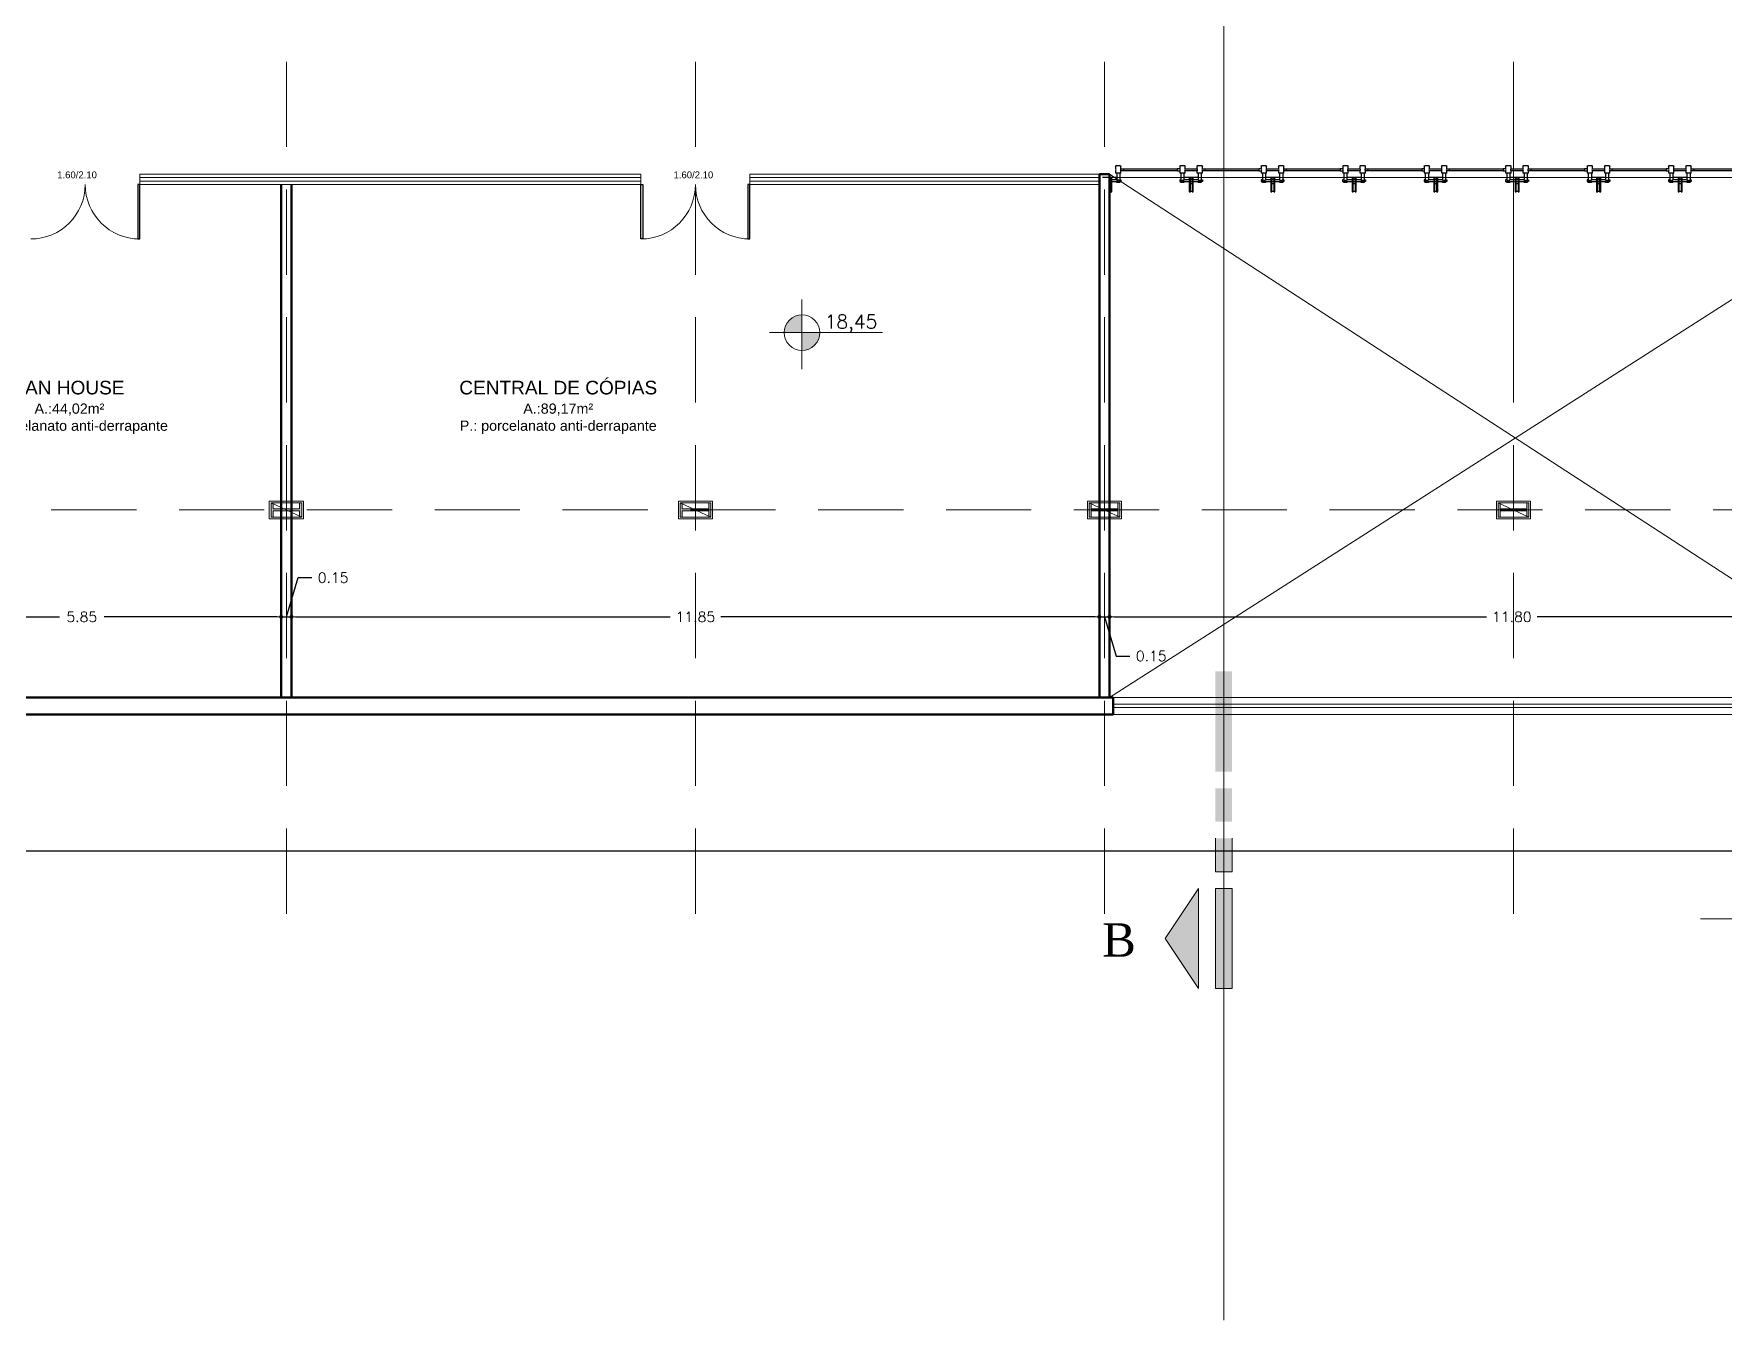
# Model space of a CAD drawing. Header units: millimetres. Extents: x 873 to 1072, y 159 to 369.
# Drawn here: x 923.58 to 948.37, y 158.56 to 177.44 of the extents above; entities that cross this region are included whole.
import ezdxf

# ---------------------------------------------------------------- set-up
doc = ezdxf.new("R2010")
doc.units = ezdxf.units.MM
doc.header["$LTSCALE"] = 10
doc.header["$PDMODE"] = 34
for name, pattern in [('ACAD_ISO03W100', [30, 12, -18]), ('BORDERX2', [3.5, 1, -0.5, 1, -0.5, 0, -0.5]), ('DASHED2', [0.375, 0.25, -0.125])]:
    doc.linetypes.add(name, pattern=pattern)
doc.layers.get('0').update_dxf_attribs({"color": 90})
for name, color, linetype, lineweight in [('cinza 03', 252, 'Continuous', 13), ('COTA', 90, 'Continuous', 9), ('linha estutura', 252, 'Continuous', 13), ('PAREDES 2', 50, 'Continuous', 50), ('Pilares', 16, 'Continuous', 20), ('pn 02', 16, 'Continuous', 20), ('PN-01', 90, 'Continuous', 13), ('PN-03', 180, 'Continuous', 30)]:
    doc.layers.add(name, color=color, linetype=linetype, lineweight=lineweight)
doc.layers.add('EJE', color=5, linetype='ACAD_ISO03W100')
doc.layers.add('ESCALERA', color=90, linetype='Continuous')
doc.styles.get("Standard").update_dxf_attribs({"font": 'simplex.shx'})
doc.dimstyles.new('1-100', dxfattribs={"dimtxt": 0.15, "dimasz": 0.06, "dimexe": 0.2, "dimexo": 0.1, "dimgap": 0.1, "dimtad": 0, "dimzin": 0, "dimdsep": 46, "dimtxsty": 'Standard', "dimblk": 'DOT', "dimcen": 0.09, "dimclrd": 90, "dimclre": 90, "dimclrt": 16, "dimadec": 0, "dimazin": 0, "dimtfac": 1, "dimtofl": 0, "dimtmove": 0, "dimatfit": 3, "dimldrblk": 'DOT', "dimfxl": 0, "dimtolj": 1, "dimtzin": 0, "dimarcsym": 0})

# ---------------------------------------------------------------- blocks, each defined once
blk = doc.blocks.new('peitoril1')
at = {"layer": 'EJE', "linetype": 'BORDERX2', "ltscale": 0.001}
for points in [[(0.017, -0.032), (-0.01, -0.032)], [(-0.01, -0.058), (0.017, -0.058)]]:
    blk.add_lwpolyline(points, dxfattribs=at)
for centre in [(-0.127, -0.046), (0.128, -0.046)]:
    blk.add_circle(centre, 0.00762, dxfattribs=at)
at = {"layer": 'ESCALERA'}
for p, q in [((-0.087, 0.129), (0.087, 0.129)), ((0.087, 0.098), (-0.087, 0.098))]:
    blk.add_line(p, q, dxfattribs=at)
for points in [[(-0.167, 0.129), (-0.202, 0.129), (-0.202, 0.098), (-0.167, 0.098)], [(-0.166, 0.17), (-0.16, 0.176)], [(-0.166, 0.17), (-0.166, 0.129)], [(-0.166, 0.099), (-0.166, 0.073), (-0.135, 0.073)], [(-0.166, 0.073), (-0.087, 0.073), (-0.087, 0.098)], [(-0.16, 0.176), (-0.135, 0.176)], [(-0.149, 0.059), (-0.149, -0.032)], [(-0.135, 0.176), (-0.093, 0.176)], [(-0.104, 0.059), (-0.104, -0.032)], [(0.104, 0), (-0.104, 0)], [(-0.093, 0.176), (-0.087, 0.17)], [(-0.087, 0.129), (-0.087, 0.17)], [(0.087, 0.17), (0.093, 0.176)], [(0.087, 0.17), (0.087, 0.129)], [(0.087, 0.073), (0.167, 0.073), (0.167, 0.098)], [(0.087, 0.098), (0.087, 0.073), (0.119, 0.073)], [(0.093, 0.176), (0.119, 0.176)], [(0.104, 0.059), (0.104, -0.032)], [(0.119, 0.176), (0.161, 0.176)], [(0.149, 0.059), (0.149, -0.032)], [(0.161, 0.176), (0.167, 0.17)], [(0.167, 0.129), (0.167, 0.17)], [(0.167, 0.129), (0.202, 0.129), (0.202, 0.098), (0.167, 0.098)], [(-0.149, -0.032), (-0.167, -0.032), (-0.167, -0.058), (-0.149, -0.058)], [(-0.104, -0.058), (-0.104, -0.071), (-0.149, -0.071), (-0.149, -0.058)], [(-0.026, -0.032), (-0.104, -0.032)], [(-0.104, -0.058), (-0.026, -0.058)], [(0.017, -0.008), (-0.01, -0.008)], [(0.017, -0.092), (-0.01, -0.092)], [(0.017, -0.202), (-0.01, -0.202)], [(0.104, -0.032), (0.033, -0.032)], [(0.033, -0.058), (0.105, -0.058)], [(0.149, -0.058), (0.149, -0.071), (0.105, -0.071), (0.105, -0.058)], [(0.149, -0.032), (0.167, -0.032), (0.167, -0.058), (0.149, -0.058)]]:
    blk.add_lwpolyline(points, dxfattribs=at)
for points in [[(-0.01, -0.21), (-0.01, 0), (-0.026, 0), (-0.026, -0.21)], [(0.033, -0.21), (0.033, 0), (0.017, 0), (0.017, -0.21)]]:
    blk.add_lwpolyline(points, close=True, dxfattribs=at)
for centre, radius, start, end in [((-0.177, 0.114), 0.0183, 303.7221, 56.3197), ((-0.172, 0.049), 0.0247, 22.7593, 77.2542), ((-0.081, 0.048), 0.0255, 102.7579, 156.0181), ((-0.077, 0.114), 0.0183, 123.6803, 236.2779), ((0.077, 0.114), 0.0183, 303.7221, 56.3197), ((0.082, 0.049), 0.0247, 22.7593, 77.2542), ((0.172, 0.048), 0.0255, 102.7579, 156.0181), ((0.177, 0.114), 0.0183, 123.6803, 236.2779), ((-0.155, -0.045), 0.0142, 296.1431, 64.1119), ((-0.098, -0.045), 0.0142, 115.274, 244.6765), ((0.098, -0.045), 0.0142, 296.1431, 64.1119), ((0.155, -0.045), 0.0142, 115.274, 244.6765)]:
    blk.add_arc(centre, radius, start, end, dxfattribs=at)
blk = doc.blocks.new('_DOT')
at = {"color": 0, "linetype": 'ByBlock'}
blk.add_line((-0.5, 0), (-1, 0), dxfattribs=at)
at = {"color": 0, "linetype": 'ByBlock', "const_width": 0.5}
blk.add_lwpolyline([(-0.25, 0, 1), (0.25, 0, 1)], format="xyb", close=True, dxfattribs=at)
blk = doc.blocks.new('*D114')
at = {"layer": 'Defpoints', "color": 0}
for p in [(921.355, 168.882), (927.205, 168.882), (927.205, 168.882)]:
    blk.add_point(p, dxfattribs=at)
at = {"layer": 'linha estutura', "color": 90, "lineweight": -2}
for p, q in [((921.355, 168.982), (921.355, 169.082)), ((921.415, 168.882), (923.951, 168.882)), ((927.145, 168.882), (924.608, 168.882)), ((927.205, 168.982), (927.205, 169.082))]:
    blk.add_line(p, q, dxfattribs=at)
at = {"layer": 'linha estutura', "color": 90, "lineweight": -2, "xscale": 0.06, "yscale": 0.06, "zscale": 0.06, "rotation": 180}
blk.add_blockref('_DOT', (921.355, 168.882), dxfattribs=at)
at = {"layer": 'linha estutura', "color": 90, "lineweight": -2, "xscale": 0.06, "yscale": 0.06, "zscale": 0.06}
blk.add_blockref('_DOT', (927.205, 168.882), dxfattribs=at)
at = {"layer": 'linha estutura', "color": 16, "insert": (924.28, 168.882), "char_height": 0.15, "attachment_point": 5}
blk.add_mtext('\\A1;5.85', dxfattribs=at)
blk = doc.blocks.new('*D115')
at = {"layer": 'Defpoints', "color": 0}
for p in [(927.205, 168.882), (927.355, 168.882), (927.355, 168.882)]:
    blk.add_point(p, dxfattribs=at)
at = {"layer": 'linha estutura', "color": 90, "lineweight": -2}
for p, q in [((927.28, 168.882), (927.452, 169.457)), ((927.452, 169.457), (927.652, 169.457)), ((927.145, 168.882), (927.085, 168.882)), ((927.205, 168.982), (927.205, 169.082)), ((927.205, 168.882), (927.355, 168.882)), ((927.355, 168.982), (927.355, 169.082)), ((927.415, 168.882), (927.475, 168.882))]:
    blk.add_line(p, q, dxfattribs=at)
at = {"layer": 'linha estutura', "color": 90, "lineweight": -2, "xscale": 0.06, "yscale": 0.06, "zscale": 0.06}
blk.add_blockref('_DOT', (927.205, 168.882), dxfattribs=at)
at = {"layer": 'linha estutura', "color": 90, "lineweight": -2, "xscale": 0.06, "yscale": 0.06, "zscale": 0.06, "rotation": 180}
blk.add_blockref('_DOT', (927.355, 168.882), dxfattribs=at)
at = {"layer": 'linha estutura', "color": 16, "insert": (927.966, 169.457), "char_height": 0.15, "attachment_point": 5}
blk.add_mtext('\\A1;0.15', dxfattribs=at)
blk = doc.blocks.new('*D116')
at = {"layer": 'Defpoints', "color": 0}
for p in [(927.355, 168.882), (939.205, 168.882), (939.205, 168.882)]:
    blk.add_point(p, dxfattribs=at)
at = {"layer": 'linha estutura', "color": 90, "lineweight": -2}
for p, q in [((927.355, 168.982), (927.355, 169.082)), ((927.415, 168.882), (932.908, 168.882)), ((939.145, 168.882), (933.651, 168.882)), ((939.205, 168.782), (939.205, 168.682))]:
    blk.add_line(p, q, dxfattribs=at)
at = {"layer": 'linha estutura', "color": 90, "lineweight": -2, "xscale": 0.06, "yscale": 0.06, "zscale": 0.06, "rotation": 180}
blk.add_blockref('_DOT', (927.355, 168.882), dxfattribs=at)
at = {"layer": 'linha estutura', "color": 90, "lineweight": -2, "xscale": 0.06, "yscale": 0.06, "zscale": 0.06}
blk.add_blockref('_DOT', (939.205, 168.882), dxfattribs=at)
at = {"layer": 'linha estutura', "color": 16, "insert": (933.28, 168.882), "char_height": 0.15, "attachment_point": 5}
blk.add_mtext('\\A1;11.85', dxfattribs=at)
blk = doc.blocks.new('*D117')
at = {"layer": 'Defpoints', "color": 0}
for p in [(939.205, 168.882), (939.355, 168.882), (939.355, 168.882)]:
    blk.add_point(p, dxfattribs=at)
at = {"layer": 'linha estutura', "color": 90, "lineweight": -2}
for p, q in [((939.145, 168.882), (939.085, 168.882)), ((939.205, 168.882), (939.355, 168.882)), ((939.28, 168.882), (939.452, 168.307)), ((939.415, 168.882), (939.475, 168.882)), ((939.205, 168.782), (939.205, 168.682)), ((939.355, 168.782), (939.355, 168.682)), ((939.452, 168.307), (939.652, 168.307))]:
    blk.add_line(p, q, dxfattribs=at)
at = {"layer": 'linha estutura', "color": 90, "lineweight": -2, "xscale": 0.06, "yscale": 0.06, "zscale": 0.06}
blk.add_blockref('_DOT', (939.205, 168.882), dxfattribs=at)
at = {"layer": 'linha estutura', "color": 90, "lineweight": -2, "xscale": 0.06, "yscale": 0.06, "zscale": 0.06, "rotation": 180}
blk.add_blockref('_DOT', (939.355, 168.882), dxfattribs=at)
at = {"layer": 'linha estutura', "color": 16, "insert": (939.966, 168.307), "char_height": 0.15, "attachment_point": 5}
blk.add_mtext('\\A1;0.15', dxfattribs=at)
blk = doc.blocks.new('*D118')
at = {"layer": 'Defpoints', "color": 0}
for p in [(939.355, 168.882), (951.155, 168.882), (951.155, 168.882)]:
    blk.add_point(p, dxfattribs=at)
at = {"layer": 'linha estutura', "color": 90, "lineweight": -2}
for p, q in [((939.415, 168.882), (944.883, 168.882)), ((951.095, 168.882), (945.626, 168.882)), ((939.355, 168.782), (939.355, 168.682)), ((951.155, 168.782), (951.155, 168.682))]:
    blk.add_line(p, q, dxfattribs=at)
at = {"layer": 'linha estutura', "color": 90, "lineweight": -2, "xscale": 0.06, "yscale": 0.06, "zscale": 0.06, "rotation": 180}
blk.add_blockref('_DOT', (939.355, 168.882), dxfattribs=at)
at = {"layer": 'linha estutura', "color": 90, "lineweight": -2, "xscale": 0.06, "yscale": 0.06, "zscale": 0.06}
blk.add_blockref('_DOT', (951.155, 168.882), dxfattribs=at)
at = {"layer": 'linha estutura', "color": 16, "insert": (945.255, 168.882), "char_height": 0.15, "attachment_point": 5}
blk.add_mtext('\\A1;11.80', dxfattribs=at)

msp = doc.modelspace()

# ---------------------------------------------------------------- hatches: boundary and pattern name
at = {"layer": 'cinza 03'}
h = msp.add_hatch(color=256, dxfattribs=at)
h.paths.add_polyline_path([(934.843, 173.313, 0.414214), (934.582, 173.051), (934.843, 173.051)])
h.paths.add_polyline_path([(934.843, 172.79, 0.414214), (935.105, 173.051), (934.843, 173.051)])
at = {"layer": 'Pilares'}
for points in [[(927.055, 170.555), (927.055, 170.345), (927.085, 170.345), (927.085, 170.435), (927.475, 170.435), (927.475, 170.345), (927.505, 170.345), (927.505, 170.555), (927.475, 170.555), (927.475, 170.465), (927.085, 170.465), (927.085, 170.555)], [(933.055, 170.555), (933.055, 170.345), (933.085, 170.345), (933.085, 170.435), (933.475, 170.435), (933.475, 170.345), (933.505, 170.345), (933.505, 170.555), (933.475, 170.555), (933.475, 170.465), (933.085, 170.465), (933.085, 170.555)], [(939.055, 170.555), (939.055, 170.345), (939.085, 170.345), (939.085, 170.435), (939.475, 170.435), (939.475, 170.345), (939.505, 170.345), (939.505, 170.555), (939.475, 170.555), (939.475, 170.465), (939.085, 170.465), (939.085, 170.555)], [(945.055, 170.555), (945.055, 170.345), (945.085, 170.345), (945.085, 170.435), (945.475, 170.435), (945.475, 170.345), (945.505, 170.345), (945.505, 170.555), (945.475, 170.555), (945.475, 170.465), (945.085, 170.465), (945.085, 170.555)]]:
    msp.add_hatch(color=256, dxfattribs=at).paths.add_polyline_path(points)
at = {"layer": 'PN-01', "ltscale": 0.05}
h = msp.add_hatch(color=256, dxfattribs=at)
h.paths.add_polyline_path([(940.171, 164.163), (940.661, 163.428), (940.661, 164.898)])
h.paths.add_polyline_path([(940.906, 164.898), (940.906, 163.428), (941.151, 163.428), (941.151, 164.898)])
h.paths.add_polyline_path([(940.906, 165.633), (940.906, 165.143), (941.151, 165.143), (941.151, 165.633)])
h.paths.add_polyline_path([(940.906, 166.368), (940.906, 165.878), (941.151, 165.878), (941.151, 166.368)])
h.paths.add_polyline_path([(940.906, 167.337), (940.906, 166.613), (941.151, 166.613), (941.151, 167.337)])
h.paths.add_polyline_path([(940.906, 168.083), (940.906, 167.337), (941.151, 167.337), (941.151, 168.083)])

# ---------------------------------------------------------------- linework, layer by layer
at = {"layer": 'cinza 03'}
for p, q in [((945.28, 172.075), (945.28, 175.787)), ((925.13, 175.225), (925.13, 175.375)), ((932.48, 175.225), (932.48, 175.375)), ((934.08, 175.225), (934.08, 175.375))]:
    msp.add_line(p, q, dxfattribs=at)
for centre, start, end in [((923.53, 175.225), 270, 360), ((925.13, 175.225), 180, 270), ((932.48, 175.225), 270, 360), ((934.08, 175.225), 180, 270)]:
    msp.add_arc(centre, 0.8, start, end, dxfattribs=at)
at = {"layer": 'COTA'}
for p, q in [((934.843, 173.539), (934.843, 172.514)), ((934.369, 173.051), (936.022, 173.051))]:
    msp.add_line(p, q, dxfattribs=at)
msp.add_circle((934.843, 173.051), 0.261, dxfattribs=at)
at = {"layer": 'EJE', "linetype": 'BORDERX2', "ltscale": 0.001}
for points in [[(939.372, 175.293), (939.345, 175.293)], [(939.345, 175.267), (939.372, 175.267)]]:
    msp.add_lwpolyline(points, dxfattribs=at)
msp.add_circle((939.482, 175.279), 0.00762, dxfattribs=at)
at = {"layer": 'ESCALERA'}
for p, q in [((939.557, 175.454), (940.347, 175.454)), ((940.347, 175.423), (939.557, 175.423)), ((940.752, 175.454), (941.542, 175.454)), ((941.542, 175.423), (940.752, 175.423)), ((941.947, 175.454), (942.737, 175.454)), ((942.737, 175.423), (941.947, 175.423)), ((943.142, 175.454), (943.932, 175.454)), ((943.932, 175.423), (943.142, 175.423)), ((944.337, 175.454), (945.127, 175.454)), ((945.127, 175.423), (944.337, 175.423)), ((945.532, 175.454), (946.322, 175.454)), ((946.322, 175.423), (945.532, 175.423)), ((946.727, 175.454), (947.517, 175.454)), ((947.517, 175.423), (946.727, 175.423)), ((947.922, 175.454), (948.712, 175.454)), ((948.712, 175.423), (947.922, 175.423))]:
    msp.add_line(p, q, dxfattribs=at)
for points in [[(939.459, 175.325), (939.25, 175.325)], [(939.372, 175.317), (939.345, 175.317)], [(939.459, 175.293), (939.388, 175.293)], [(939.442, 175.495), (939.448, 175.501)], [(939.442, 175.495), (939.442, 175.454)], [(939.442, 175.398), (939.521, 175.398), (939.521, 175.423)], [(939.442, 175.423), (939.442, 175.398), (939.473, 175.398)], [(939.448, 175.501), (939.473, 175.501)], [(939.459, 175.384), (939.459, 175.293)], [(939.473, 175.501), (939.515, 175.501)], [(939.504, 175.384), (939.504, 175.293)], [(939.504, 175.293), (939.521, 175.293), (939.521, 175.267), (939.504, 175.267)], [(939.515, 175.501), (939.521, 175.495)], [(939.521, 175.454), (939.521, 175.495)], [(939.521, 175.454), (939.557, 175.454), (939.557, 175.423), (939.521, 175.423)], [(939.372, 175.233), (939.345, 175.233)], [(939.372, 175.123), (939.345, 175.123)], [(939.388, 175.267), (939.459, 175.267)], [(939.504, 175.267), (939.504, 175.254), (939.459, 175.254), (939.459, 175.267)]]:
    msp.add_lwpolyline(points, dxfattribs=at)
msp.add_lwpolyline([(939.388, 175.115), (939.388, 175.325), (939.372, 175.325), (939.372, 175.115)], close=True, dxfattribs=at)
for centre, radius, start, end in [((939.432, 175.439), 0.0183, 303.7221, 56.3197), ((939.436, 175.374), 0.0247, 22.7593, 77.2542), ((939.453, 175.28), 0.0142, 296.1431, 64.1119), ((939.51, 175.28), 0.0142, 115.274, 244.6765), ((939.527, 175.373), 0.0255, 102.7579, 156.0181), ((939.531, 175.439), 0.0183, 123.6803, 236.2779)]:
    msp.add_arc(centre, radius, start, end, dxfattribs=at)
at = {"layer": 'linha estutura', "linetype": 'DASHED2', "ltscale": 0.5}
for p, q in [((927.28, 164.526), (927.28, 193.679)), ((933.28, 164.526), (933.28, 193.679)), ((939.28, 164.526), (939.28, 193.679)), ((945.28, 164.526), (945.28, 193.679)), ((903.206, 170.45), (991.459, 170.45)), ((948.024, 164.45), (969.007, 164.45))]:
    msp.add_line(p, q, dxfattribs=at)
at = {"layer": 'PAREDES 2'}
for p, q in [((939.205, 167.7), (939.205, 175.375)), ((939.205, 175.375), (939.355, 175.375)), ((939.355, 167.7), (939.355, 175.375)), ((927.205, 175.225), (927.205, 167.7)), ((927.355, 175.225), (927.355, 167.7)), ((909.405, 167.7), (939.405, 167.7)), ((939.405, 167.45), (939.405, 167.7)), ((909.155, 167.45), (939.355, 167.45)), ((939.355, 167.45), (939.405, 167.45))]:
    msp.add_line(p, q, dxfattribs=at)
at = {"layer": 'Pilares'}
for p, q in [((927.03, 170.58), (927.03, 170.32)), ((927.03, 170.58), (927.53, 170.58)), ((927.055, 170.555), (927.505, 170.555)), ((927.505, 170.345), (927.055, 170.555)), ((927.055, 170.345), (927.505, 170.345)), ((927.53, 170.58), (927.53, 170.32)), ((933.03, 170.58), (933.03, 170.32)), ((933.03, 170.58), (933.53, 170.58)), ((933.055, 170.555), (933.505, 170.555)), ((933.505, 170.345), (933.055, 170.555)), ((933.055, 170.345), (933.505, 170.345)), ((933.53, 170.58), (933.53, 170.32)), ((939.03, 170.58), (939.03, 170.32)), ((939.03, 170.58), (939.53, 170.58)), ((939.055, 170.555), (939.505, 170.555)), ((939.505, 170.345), (939.055, 170.555)), ((939.055, 170.345), (939.505, 170.345)), ((939.53, 170.58), (939.53, 170.32)), ((945.03, 170.58), (945.03, 170.32)), ((945.03, 170.58), (945.53, 170.58)), ((945.055, 170.555), (945.505, 170.555)), ((945.505, 170.345), (945.055, 170.555)), ((945.055, 170.345), (945.505, 170.345)), ((945.53, 170.58), (945.53, 170.32)), ((927.03, 170.32), (927.53, 170.32)), ((933.03, 170.32), (933.53, 170.32)), ((939.03, 170.32), (939.53, 170.32)), ((945.03, 170.32), (945.53, 170.32))]:
    msp.add_line(p, q, dxfattribs=at)
at = {"layer": 'Pilares', "linetype": 'Continuous'}
for p, q in [((927.085, 170.465), (927.085, 170.555)), ((927.085, 170.465), (927.475, 170.465)), ((927.085, 170.345), (927.085, 170.435)), ((927.085, 170.435), (927.475, 170.435)), ((927.475, 170.465), (927.475, 170.555)), ((927.475, 170.345), (927.475, 170.435)), ((933.085, 170.465), (933.085, 170.555)), ((933.085, 170.465), (933.475, 170.465)), ((933.085, 170.345), (933.085, 170.435)), ((933.085, 170.435), (933.475, 170.435)), ((933.475, 170.465), (933.475, 170.555)), ((933.475, 170.345), (933.475, 170.435)), ((939.085, 170.465), (939.085, 170.555)), ((939.085, 170.465), (939.475, 170.465)), ((939.085, 170.345), (939.085, 170.435)), ((939.085, 170.435), (939.475, 170.435)), ((939.475, 170.465), (939.475, 170.555)), ((939.475, 170.345), (939.475, 170.435)), ((945.085, 170.465), (945.085, 170.555)), ((945.085, 170.465), (945.475, 170.465)), ((945.085, 170.345), (945.085, 170.435)), ((945.085, 170.435), (945.475, 170.435)), ((945.475, 170.465), (945.475, 170.555)), ((945.475, 170.345), (945.475, 170.435))]:
    msp.add_line(p, q, dxfattribs=at)
for points in [[(927.085, 170.555), (927.055, 170.555), (927.055, 170.345), (927.085, 170.345)], [(927.475, 170.345), (927.505, 170.345), (927.505, 170.555), (927.475, 170.555)], [(933.085, 170.555), (933.055, 170.555), (933.055, 170.345), (933.085, 170.345)], [(933.475, 170.345), (933.505, 170.345), (933.505, 170.555), (933.475, 170.555)], [(939.085, 170.555), (939.055, 170.555), (939.055, 170.345), (939.085, 170.345)], [(939.475, 170.345), (939.505, 170.345), (939.505, 170.555), (939.475, 170.555)], [(945.085, 170.555), (945.055, 170.555), (945.055, 170.345), (945.085, 170.345)], [(945.475, 170.345), (945.505, 170.345), (945.505, 170.555), (945.475, 170.555)]]:
    msp.add_lwpolyline(points, dxfattribs=at)
at = {"layer": 'pn 02'}
for p, q in [((941.029, 195.32), (941.029, 158.564)), ((951.305, 175.325), (939.355, 175.325)), ((940.906, 165.633), (940.906, 165.143)), ((941.151, 165.143), (941.151, 165.633)), ((941.151, 165.143), (940.906, 165.143)), ((940.661, 164.898), (940.661, 163.428)), ((940.906, 164.898), (940.906, 163.428)), ((941.151, 164.898), (940.906, 164.898)), ((941.151, 163.428), (941.151, 164.898)), ((940.906, 163.428), (941.151, 163.428))]:
    msp.add_line(p, q, dxfattribs=at)
at = {"layer": 'pn 02', "ltscale": 0.05}
for q in [(940.661, 164.898), (940.661, 164.898), (940.171, 164.163)]:
    msp.add_line((940.661, 163.428), q, dxfattribs=at)
at = {"layer": 'PN-01'}
for p, q in [((925.13, 175.375), (932.48, 175.375)), ((925.13, 175.325), (932.48, 175.325)), ((934.08, 175.375), (939.205, 175.375)), ((934.08, 175.325), (939.205, 175.325)), ((939.355, 175.375), (951.155, 167.7)), ((951.28, 175.325), (939.355, 167.7)), ((925.13, 175.275), (932.48, 175.275)), ((925.13, 175.225), (932.48, 175.225)), ((934.08, 175.275), (939.205, 175.275)), ((934.08, 175.225), (939.205, 175.225)), ((950.655, 167.7), (939.405, 167.7)), ((939.405, 167.6), (950.655, 167.6)), ((939.405, 167.55), (950.655, 167.55)), ((950.655, 167.45), (939.405, 167.45))]:
    msp.add_line(p, q, dxfattribs=at)
at = {"layer": 'PN-01', "ltscale": 0.05}
msp.add_line((940.171, 164.163), (940.661, 164.898), dxfattribs=at)
at = {"layer": 'PN-03'}
msp.add_line((907.155, 165.45), (951.155, 165.45), dxfattribs=at)
for points in [[(925.13, 175.225), (925.1, 175.225), (925.1, 174.425), (925.13, 174.425)], [(932.48, 175.225), (932.51, 175.225), (932.51, 174.425), (932.48, 174.425)], [(934.08, 175.225), (934.05, 175.225), (934.05, 174.425), (934.08, 174.425)]]:
    msp.add_lwpolyline(points, close=True, dxfattribs=at)

# ---------------------------------------------------------------- block references
at = {"layer": 'cinza 03'}
for p in [(940.55, 175.325), (941.745, 175.325), (942.94, 175.325), (944.135, 175.325), (945.33, 175.325), (946.525, 175.325), (947.72, 175.325)]:
    msp.add_blockref('peitoril1', p, dxfattribs=at)

# ---------------------------------------------------------------- texts
at = {"layer": 'COTA'}
msp.add_text('18,45', height=0.2, dxfattribs=at).set_placement((935.176, 173.114))
for s, insert, char_height, width, attachment_point in [('{\\fArial|b0|i0|c0|p34;1.60/2.10}', (923.919, 175.416), 0.1, 0.614, 1), ('{\\fArial|b0|i0|c0|p34;1.60/2.10}', (932.959, 175.416), 0.1, 0.614, 1), ('{\\fArial|b0|i0|c0|p34;LAN HOUSE\\P\\H0.75x;A.:44,02m²\\PP.: porcelanato anti-derrapante}', (924.099, 172.345), 0.2, 4.584, 2), ('{\\fArial|b0|i0|c0|p34;CENTRAL DE CÓPIAS\\P\\H0.75x;A.:89,17m²\\PP.: porcelanato anti-derrapante}', (931.268, 172.345), 0.2, 4.584, 2)]:
    msp.add_mtext(s, dxfattribs=dict(at, insert=insert, char_height=char_height, width=width, attachment_point=attachment_point))
at = {"layer": 'pn 02', "ltscale": 0.05, "insert": (939.247, 164.387), "char_height": 0.49, "width": 3.68578, "attachment_point": 1}
msp.add_mtext('{\\fTimes New Roman|b0|i0|c0|p18;B}', dxfattribs=at)

# ---------------------------------------------------------------- dimensions: what is measured, and where the dimension line sits
at = {"layer": 'linha estutura'}
for base, p1, p2, picture, middle in [((927.355, 168.882), (927.205, 168.882), (927.355, 168.882), '*D115', (927.752, 169.457)), ((927.205, 168.882), (921.355, 168.882), (927.205, 168.882), '*D114', (924.28, 168.882)), ((939.205, 168.882), (927.355, 168.882), (939.205, 168.882), '*D116', (933.28, 168.882)), ((939.355, 168.882), (939.205, 168.882), (939.355, 168.882), '*D117', (939.752, 168.307)), ((951.155, 168.882), (939.355, 168.882), (951.155, 168.882), '*D118', (945.255, 168.882))]:
    dim = msp.add_linear_dim(base=base, p1=p1, p2=p2, dimstyle='1-100', override={"dimtmove": 1}, dxfattribs=at)
    dim.commit()
    dim.dimension.update_dxf_attribs({"geometry": picture, "text_midpoint": middle})

doc.saveas('drawing.dxf')
